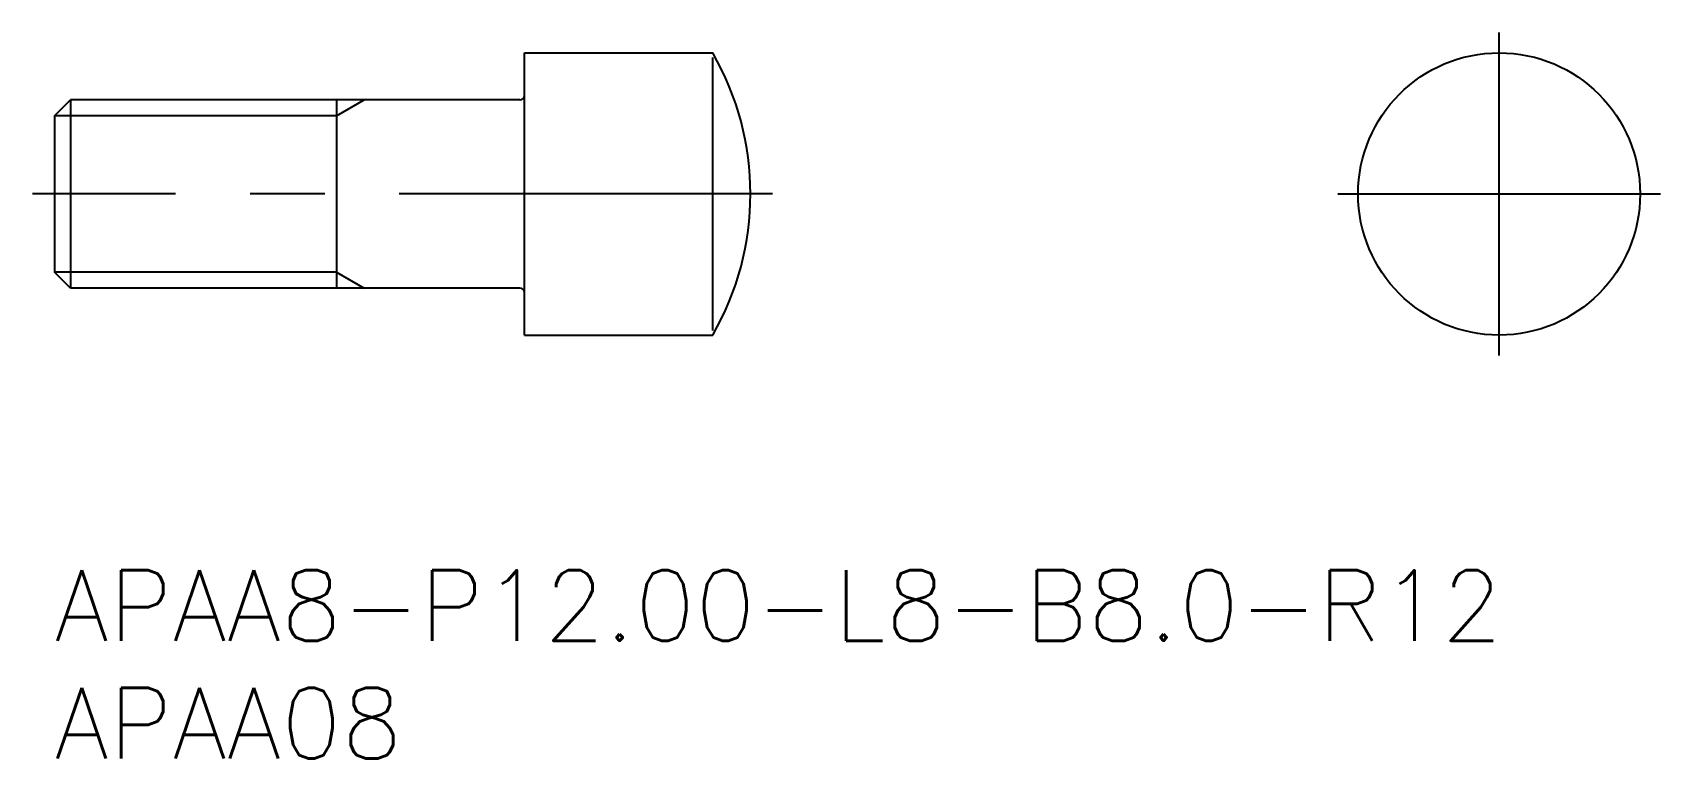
# Model space of a CAD drawing. Extents: x -0.9 to 68.3, y -8 to 22.9.
import ezdxf

# ---------------------------------------------------------------- set-up
doc = ezdxf.new("R2010")
doc.units = 0
doc.header["$LTSCALE"] = 0.5
doc.linetypes.add('CENTER', pattern=[50.8, 31.75, -6.35, 6.35, -6.35])
for name, color, linetype in [('MSM_CENTER', 1, 'CENTER'), ('MSM_CONTINUOUS', 7, 'CONTINUOUS'), ('MSM_NARROW', 5, 'CONTINUOUS'), ('MSM_PART_NUMBER', 7, 'CONTINUOUS')]:
    doc.layers.add(name, color=color, linetype=linetype)
doc.styles.get("Standard").update_dxf_attribs({"font": 'txt.shx', "height": 2, "bigfont": 'bigfont.shx'})

# ---------------------------------------------------------------- blocks, each defined once
blk = doc.blocks.new('*U11')
at = {"layer": 'MSM_PART_NUMBER'}
blk.add_text('APAA8-P12.00-L8-B8.0-R12', height=3, dxfattribs=at).set_placement((0, -3))
blk = doc.blocks.new('*U12')
at = {"layer": 'MSM_PART_NUMBER'}
blk.add_text('APAA08', height=3, dxfattribs=at).set_placement((0, -8))

msp = doc.modelspace()

# ---------------------------------------------------------------- linework, layer by layer
at = {"layer": 'MSM_CENTER'}
for p, q in [((61.46, 9.137), (61.46, 22.863)), ((30.543, 16), (-0.935, 16)), ((54.597, 16), (68.322, 16))]:
    msp.add_line(p, q, dxfattribs=at)
at = {"layer": 'MSM_CONTINUOUS'}
for p, q in [((20, 10), (20, 22)), ((20, 22), (28, 22)), ((0, 19.324), (0.676, 20)), ((19.8, 20), (0.676, 20)), ((0.676, 20), (0.676, 12)), ((12, 20), (12, 12)), ((0, 19.324), (0, 12.677)), ((0.676, 12), (0, 12.677)), ((19.8, 12), (0.676, 12)), ((20, 10), (28, 10))]:
    msp.add_line(p, q, dxfattribs=at)
msp.add_circle((61.46, 16), 6, dxfattribs=at)
for centre, radius, start, end in [((17.608, 16), 12, 330, 30), ((19.8, 20.2), 0.2, 270, 0), ((19.8, 11.8), 0.2, 0, 90)]:
    msp.add_arc(centre, radius, start, end, dxfattribs=at)
at = {"layer": 'MSM_NARROW'}
for p, q in [((28, 10.2), (28, 21.8)), ((12, 19.324), (13.172, 20)), ((12, 19.324), (0, 19.324)), ((12, 12.677), (0, 12.677)), ((12, 12.677), (13.172, 12))]:
    msp.add_line(p, q, dxfattribs=at)

# ---------------------------------------------------------------- block references
at = {"layer": 'MSM_CONTINUOUS'}
for name in ['*U11', '*U12']:
    msp.add_blockref(name, (0, 0), dxfattribs=at)

doc.saveas('drawing.dxf')
